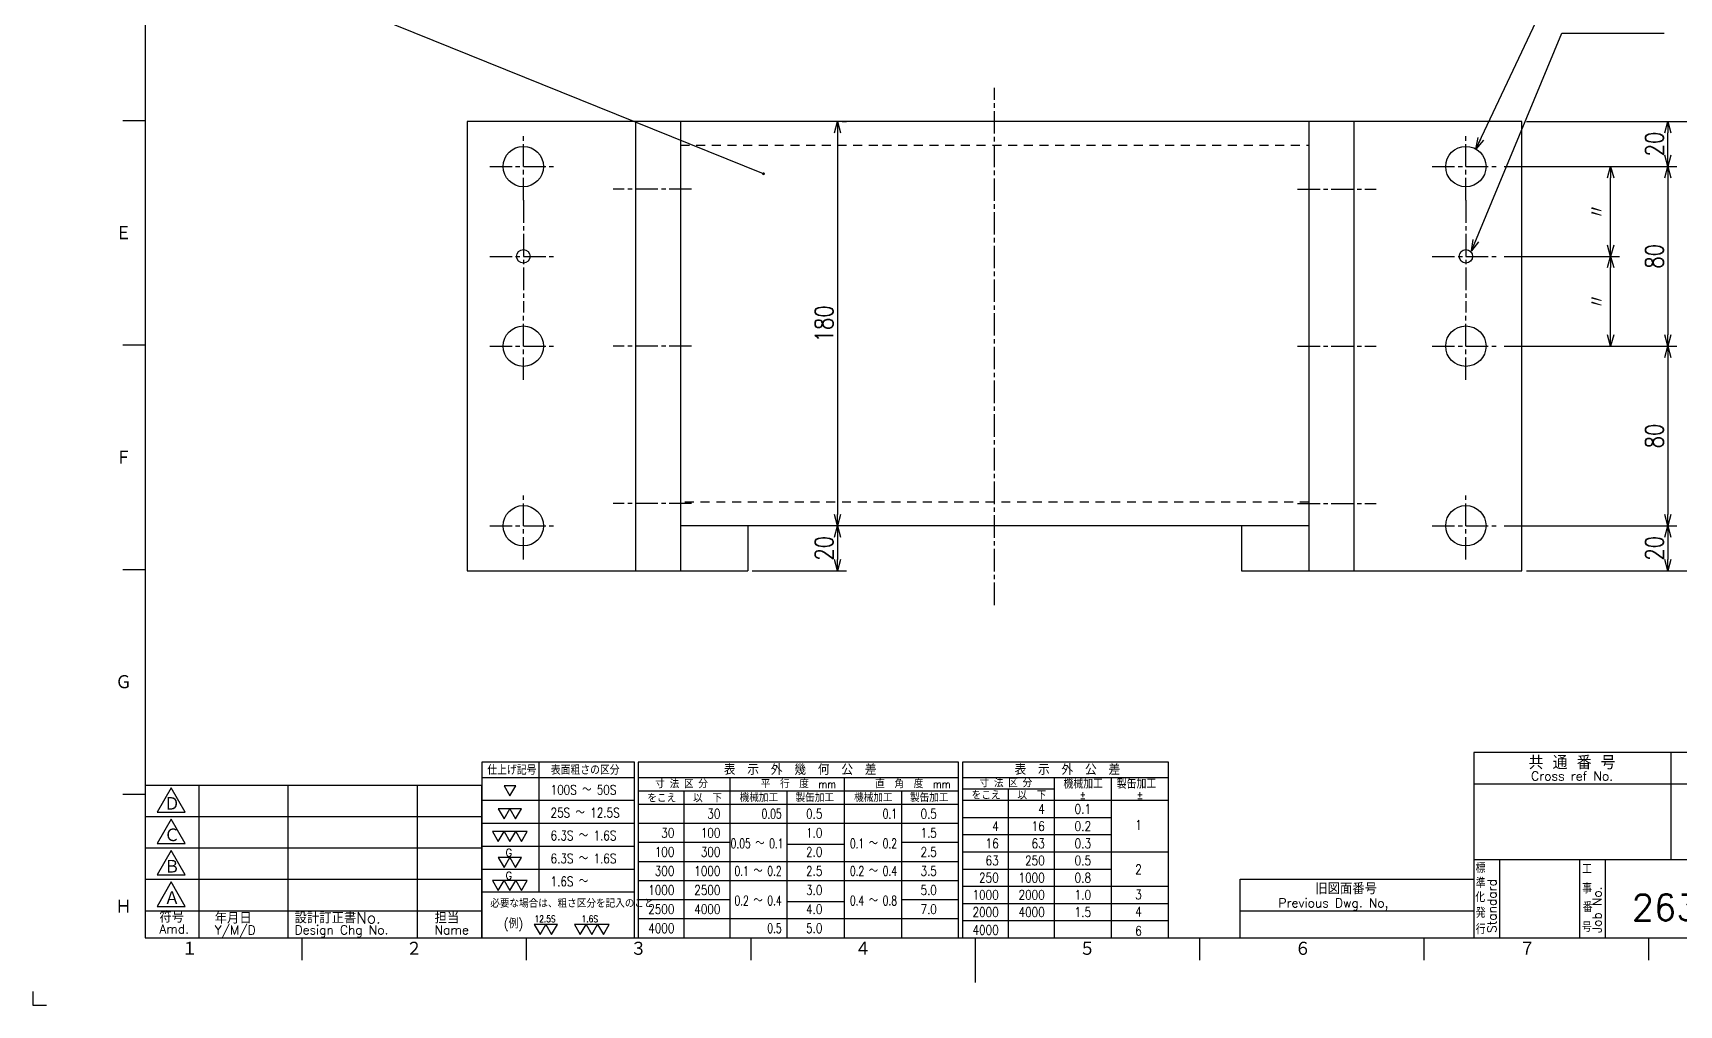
# Model space of a CAD drawing. Extents: x 0 to 1188, y 0 to 1680.
# Drawn here: x 0 to 734, y 0 to 433 of the extents above; entities that cross this region are included whole.
import ezdxf
from ezdxf.enums import TextEntityAlignment as Align

# ---------------------------------------------------------------- set-up
doc = ezdxf.new("R2010")
doc.units = 0
doc.header["$LTSCALE"] = 2
doc.linetypes.add('GEN7A', pattern=[7.5, 5, -0.75, 1, -0.75])
doc.linetypes.add('HIDDEN2', pattern=[3.5, 2, -1.5])
doc.layers.get('0').update_dxf_attribs({"linetype": 'CONTINUOUS'})
doc.layers.get('DEFPOINTS').update_dxf_attribs({"linetype": 'CONTINUOUS'})
for name, color, linetype in [('2', 5, 'CONTINUOUS'), ('4', 3, 'CONTINUOUS'), ('5', 3, 'CONTINUOUS'), ('6', 52, 'CONTINUOUS'), ('7A', 4, 'GEN7A'), ('9', 3, 'HIDDEN2'), ('RAHM2', 1, 'CONTINUOUS')]:
    doc.layers.add(name, color=color, linetype=linetype)
doc.styles.add('DIMENSION', font='monotxt.shx', dxfattribs={"bigfont": 'bigfont.shx'})
doc.styles.get("Standard").update_dxf_attribs({"font": 'romans.shx', "width": 0.8, "bigfont": 'extfont.shx'})
doc.dimstyles.new('GEN-ISO', dxfattribs={"dimscale": 2, "dimtxt": 4, "dimasz": 2.5, "dimexe": 2, "dimexo": 1, "dimgap": 1, "dimtad": 3, "dimdec": 3, "dimrnd": 0.001, "dimdsep": 46, "dimtxsty": 'Standard', "dimblk": 'OPEN30', "dimcen": 0, "dimclrt": 52, "dimadec": 0, "dimazin": 0, "dimtp": 0.1, "dimtm": 0.1, "dimtfac": 0.6, "dimtdec": 3, "dimtmove": 2, "dimatfit": 3, "dimldrblk": 'OPEN30', "dimfxl": 1, "dimarcsym": 0})

# ---------------------------------------------------------------- blocks, each defined once
blk = doc.blocks.new('1A2ﾌﾞﾋﾝ')
at = {"layer": 'RAHM2', "color": 5, "linetype": 'Continuous'}
for p, q in [((25, 405), (25, 15)), ((20, 197), (25, 197)), ((20, 147), (25, 147)), ((20, 97), (25, 97)), ((20, 47), (25, 47)), ((25, 15), (579, 15)), ((60, 10), (60, 15)), ((110, 10), (110, 15)), ((160, 10), (160, 15)), ((210, 5), (210, 15)), ((260, 10), (260, 15)), ((310, 10), (310, 15)), ((360, 10), (360, 15)), ((0, 3), (0, 0)), ((0, 0), (3, 0))]:
    blk.add_line(p, q, dxfattribs=at)
at = {"layer": 'RAHM2', "color": 7, "linetype": 'Continuous'}
for p, q in [((364.93, 56.26), (364.93, 32.42)), ((25, 49), (100, 49)), ((37, 49), (37, 15)), ((56.8, 49), (56.8, 15)), ((85.6, 49), (85.6, 15)), ((100, 15), (100, 49)), ((321.05, 49.26), (579, 49.26)), ((25, 42), (100, 42)), ((25, 35), (100, 35)), ((321.05, 32.42), (579, 32.42)), ((326.77, 32.42), (326.77, 15)), ((344.59, 32.42), (344.59, 15)), ((350.3, 32.42), (350.3, 15)), ((25, 28), (100, 28)), ((269, 28), (321.05, 28)), ((269, 15), (269, 28)), ((25, 21), (100, 21)), ((269, 21), (321.05, 21))]:
    blk.add_line(p, q, dxfattribs=at)
at = {"layer": 'RAHM2', "color": 5, "linetype": 'Continuous'}
blk.add_lwpolyline([(579, 56.26), (321.05, 56.26), (321.05, 15)], dxfattribs=at)
at = {"layer": 'RAHM2', "color": 7, "linetype": 'Continuous'}
for points in [[(30.79, 48.41), (27.65, 42.97), (33.92, 42.97)], [(30.79, 41.41), (27.65, 35.97), (33.92, 35.97)], [(30.79, 34.41), (27.65, 28.97), (33.92, 28.97)], [(30.79, 27.41), (27.65, 21.97), (33.92, 21.97)]]:
    blk.add_lwpolyline(points, close=True, dxfattribs=at)
at = {"layer": 'RAHM2', "color": 5, "linetype": 'Continuous'}
for s, p in [('Ｅ', (18.36, 170.24)), ('Ｆ', (18.36, 120.24)), ('Ｇ', (18.36, 70.24)), ('Ｈ', (18.36, 20.24)), ('１', (33.1, 10.87)), ('２', (83.1, 10.87)), ('３', (133.1, 10.87)), ('４', (183.1, 10.87)), ('５', (233.1, 10.87)), ('６', (281.11, 10.87)), ('７', (331.11, 10.87))]:
    blk.add_text(s, height=3.31, dxfattribs=at).set_placement(p)
at = {"layer": 'RAHM2', "color": 7, "linetype": 'Continuous'}
for s, height, p in [('共 通 番 号', 3, (342.93, 54.14)), ('Cross ref No.', 2, (342.93, 51.01))]:
    blk.add_text(s, height=height, dxfattribs=at).set_placement(p, align=Align.MIDDLE)
for s, height, p in [('Ｄ', 3.2, (29.23, 43.2)), ('Ｃ', 3.2, (29.23, 36.2)), ('Ｂ', 3.2, (29.23, 29.2)), ('標', 2, (321.44, 29.43)), ('工', 2, (345.15, 29.24)), ('旧図面番号', 2.5, (285.71, 24.69)), ('準', 2, (321.47, 26.11)), ('事', 2, (345.17, 24.92)), ('Ａ', 3.2, (29.23, 22.2)), ('Previous Dwg. No,', 2, (277.5, 21.75)), ('化', 2, (321.37, 22.95)), ('番', 2, (345.31, 20.76)), ('符号', 2.5, (28.17, 18.37)), ('年月日', 2.5, (40.49, 18.14)), ('設計訂正書No.', 2.5, (58.29, 18.18)), ('担当', 2.5, (89.5, 18.18)), ('発', 2, (321.46, 19.47)), ('号', 2, (345.11, 16.28)), ('Amd.', 2, (28.17, 15.93)), ('Y/M/D', 2, (40.49, 15.7)), ('Design Chg No.', 2, (58.29, 15.75)), ('Name', 2, (89.5, 15.75)), ('行', 2, (321.46, 15.82))]:
    blk.add_text(s, height=height, dxfattribs=at).set_placement(p)
for s, p in [('Standard', (326.07, 16.05)), ('Job No.', (349.5, 16.05))]:
    blk.add_text(s, height=2, rotation=90, dxfattribs=at).set_placement(p)
at = {"layer": 'RAHM2', "color": 5, "linetype": 'Continuous', "width": 0.7}
for tag, p in [('HEADER3', (35, 392.01)), ('HEADER4', (54.75, 392)), ('HEADER15', (74.49, 392)), ('HEADER16', (94.43, 392))]:
    blk.add_attdef(tag, text='', height=6, dxfattribs=at).set_placement(p, align=Align.MIDDLE)
at = {"layer": 'RAHM2', "color": 7, "linetype": 'Continuous'}
blk.add_attdef('HEADER5', text='', height=2.5, dxfattribs=at).set_placement((63.69, 385.1), align=Align.BOTTOM_RIGHT)
for tag, height, width, p in [('HEADER25', 3.2, 0.63, (46.91, 45.38)), ('HEADER23', 3.33, 0.8, (71.4, 45.2)), ('HEADER24', 3.5, 0.8, (92.57, 45.22)), ('HEADER1', 5, 0.9, (528.12, 45.15)), ('HEADER7', 5, 0.8, (343.38, 40.8)), ('GEN-TITLE-SCA', 4, 0.85, (430.79, 40.85)), ('HEADER22', 3.2, 0.63, (46.91, 38.38)), ('HEADER20', 3.33, 0.8, (71.4, 38.2)), ('HEADER21', 3.5, 0.8, (92.57, 38.22)), ('HEADER2', 6, 0.9, (527.89, 36.68)), ('HEADER19', 3.2, 0.63, (46.91, 31.38)), ('HEADER17', 3.33, 0.8, (71.4, 31.2)), ('HEADER18', 3.5, 0.8, (92.57, 31.22)), ('HEADER11', 3.2, 0.63, (46.91, 24.38)), ('HEADER9', 3.33, 0.8, (71.4, 24.2)), ('HEADER10', 3.5, 0.8, (92.57, 24.22)), ('HEADER14', 3.31, 0.8, (295.54, 17.82))]:
    blk.add_attdef(tag, text='', height=height, dxfattribs=dict(at, width=width)).set_placement(p, align=Align.MIDDLE)
at = {"layer": 'RAHM2', "color": 7, "linetype": 'Continuous', "width": 0.8}
blk.add_attdef('GEN-TITLE-DAT', text='', height=3.5, dxfattribs=at).set_placement((444.35, 39.1), align=Align.BOTTOM_LEFT)
at = {"layer": 'RAHM2', "color": 5, "linetype": 'Continuous', "style": 'DIMENSION', "width": 1.2}
for tag, p in [('HEADER13', (382.56, 16.75)), ('HEADER12', (416.26, 16.72)), ('GEN-TITLE-DWG', (485.79, 16.74))]:
    blk.add_attdef(tag, text='', height=7.02, dxfattribs=at).set_placement(p, align=Align.BOTTOM_LEFT)
at = {"layer": 'RAHM2', "color": 5, "linetype": 'Continuous', "style": 'DIMENSION'}
blk.add_attdef('HEADER8', text='', height=7.02, dxfattribs=at).set_placement((577.6, 16.71), align=Align.BOTTOM_RIGHT)
at = {"layer": 'RAHM2', "color": 5, "linetype": 'Continuous'}
blk.add_attdef('HEADER6', text='', height=5.8, dxfattribs=at).set_placement((376.09, 17.1), align=Align.BOTTOM_RIGHT)
blk = doc.blocks.new('_Open30')
at = {"color": 0, "linetype": 'ByBlock', "lineweight": -2}
for p, q in [((-1, 0.27), (0, 0)), ((0, 0), (-1, -0.27)), ((0, 0), (-1, 0))]:
    blk.add_line(p, q, dxfattribs=at)
blk = doc.blocks.new('*D11')
at = {"layer": '5', "color": 0, "lineweight": -2, "transparency": 16777216}
for p, q in [((356.53, 213.47), (354.53, 213.47)), ((358.53, 208.47), (358.53, 198.47)), ((320.53, 193.47), (362.53, 193.47))]:
    blk.add_line(p, q, dxfattribs=at)
at = {"layer": 'DEFPOINTS', "color": 0, "transparency": 16777216}
for p in [(358.53, 213.47), (318.53, 193.47), (358.53, 193.47)]:
    blk.add_point(p, dxfattribs=at)
at = {"layer": '5', "color": 0, "lineweight": -2, "transparency": 16777216, "xscale": 5, "yscale": 5, "zscale": 5}
for p, rotation in [((358.53, 213.47), 90), ((358.53, 193.47), 270)]:
    blk.add_blockref('_Open30', p, dxfattribs=dict(at, rotation=rotation))
at = {"layer": '5', "color": 52, "transparency": 16777216, "insert": (352.53, 203.47), "char_height": 8, "attachment_point": 5, "rotation": 90}
blk.add_mtext('20', dxfattribs=at)
blk = doc.blocks.new('*D12')
at = {"layer": '5', "color": 0, "lineweight": -2, "transparency": 16777216}
for p, q in [((360.53, 393.47), (362.53, 393.47)), ((358.53, 388.47), (358.53, 218.47)), ((356.53, 213.47), (354.53, 213.47))]:
    blk.add_line(p, q, dxfattribs=at)
at = {"layer": 'DEFPOINTS', "color": 0, "transparency": 16777216}
for p in [(358.53, 393.47), (358.53, 213.47), (358.53, 213.47)]:
    blk.add_point(p, dxfattribs=at)
at = {"layer": '5', "color": 0, "lineweight": -2, "transparency": 16777216, "xscale": 5, "yscale": 5, "zscale": 5}
for p, rotation in [((358.53, 393.47), 90), ((358.53, 213.47), 270)]:
    blk.add_blockref('_Open30', p, dxfattribs=dict(at, rotation=rotation))
at = {"layer": '5', "color": 52, "transparency": 16777216, "insert": (352.53, 303.47), "char_height": 8, "attachment_point": 5, "rotation": 90}
blk.add_mtext('180', dxfattribs=at)
blk = doc.blocks.new('*D23')
at = {"layer": '5', "color": 0, "lineweight": -2, "transparency": 16777216}
for p, q in [((665.53, 393.47), (757.53, 393.47)), ((753.53, 198.47), (753.53, 388.47)), ((665.53, 193.47), (757.53, 193.47))]:
    blk.add_line(p, q, dxfattribs=at)
at = {"layer": 'DEFPOINTS', "color": 0, "transparency": 16777216}
for p in [(663.53, 393.47), (753.53, 393.47), (663.53, 193.47)]:
    blk.add_point(p, dxfattribs=at)
at = {"layer": '5', "color": 0, "lineweight": -2, "transparency": 16777216, "xscale": 5, "yscale": 5, "zscale": 5}
for p, rotation in [((753.53, 393.47), 90), ((753.53, 193.47), 270)]:
    blk.add_blockref('_Open30', p, dxfattribs=dict(at, rotation=rotation))
at = {"layer": '5', "color": 52, "transparency": 16777216, "insert": (747.53, 293.47), "char_height": 8, "attachment_point": 5, "rotation": 90}
blk.add_mtext('200', dxfattribs=at)
blk = doc.blocks.new('*D24')
at = {"layer": '5', "color": 0, "lineweight": -2, "transparency": 16777216}
for p, q in [((655.53, 213.47), (732.53, 213.47)), ((728.53, 208.47), (728.53, 198.47)), ((665.53, 193.47), (732.53, 193.47))]:
    blk.add_line(p, q, dxfattribs=at)
at = {"layer": 'DEFPOINTS', "color": 0, "transparency": 16777216}
for p in [(653.53, 213.47), (663.53, 193.47), (728.53, 193.47)]:
    blk.add_point(p, dxfattribs=at)
at = {"layer": '5', "color": 0, "lineweight": -2, "transparency": 16777216, "xscale": 5, "yscale": 5, "zscale": 5}
for p, rotation in [((728.53, 213.47), 90), ((728.53, 193.47), 270)]:
    blk.add_blockref('_Open30', p, dxfattribs=dict(at, rotation=rotation))
at = {"layer": '5', "color": 52, "transparency": 16777216, "insert": (722.53, 203.47), "char_height": 8, "attachment_point": 5, "rotation": 90}
blk.add_mtext('20', dxfattribs=at)
blk = doc.blocks.new('*D25')
at = {"layer": '5', "color": 0, "lineweight": -2, "transparency": 16777216}
for p, q in [((657.53, 373.47), (707.04, 373.47)), ((703.04, 338.47), (703.04, 368.47)), ((655.53, 333.47), (707.04, 333.47))]:
    blk.add_line(p, q, dxfattribs=at)
at = {"layer": 'DEFPOINTS', "color": 0, "transparency": 16777216}
for p in [(655.53, 373.47), (703.04, 373.47), (653.53, 333.47)]:
    blk.add_point(p, dxfattribs=at)
at = {"layer": '5', "color": 0, "lineweight": -2, "transparency": 16777216, "xscale": 5, "yscale": 5, "zscale": 5}
for p, rotation in [((703.04, 373.47), 90), ((703.04, 333.47), 270)]:
    blk.add_blockref('_Open30', p, dxfattribs=dict(at, rotation=rotation))
at = {"layer": '5', "color": 52, "transparency": 16777216, "insert": (697.04, 353.47), "char_height": 8, "attachment_point": 5, "rotation": 90}
blk.add_mtext('〃', dxfattribs=at)
blk = doc.blocks.new('*D26')
at = {"layer": '5', "color": 0, "lineweight": -2, "transparency": 16777216}
for p, q in [((655.53, 373.47), (732.53, 373.47)), ((728.53, 368.47), (728.53, 298.47)), ((655.53, 293.47), (732.53, 293.47))]:
    blk.add_line(p, q, dxfattribs=at)
at = {"layer": 'DEFPOINTS', "color": 0, "transparency": 16777216}
for p in [(653.53, 373.47), (653.53, 293.47), (728.53, 293.47)]:
    blk.add_point(p, dxfattribs=at)
at = {"layer": '5', "color": 0, "lineweight": -2, "transparency": 16777216, "xscale": 5, "yscale": 5, "zscale": 5}
for p, rotation in [((728.53, 373.47), 90), ((728.53, 293.47), 270)]:
    blk.add_blockref('_Open30', p, dxfattribs=dict(at, rotation=rotation))
at = {"layer": '5', "color": 52, "transparency": 16777216, "insert": (722.53, 333.47), "char_height": 8, "attachment_point": 5, "rotation": 90}
blk.add_mtext('80', dxfattribs=at)
blk = doc.blocks.new('*D27')
at = {"layer": '5', "color": 0, "lineweight": -2, "transparency": 16777216}
for p, q in [((655.53, 293.47), (732.53, 293.47)), ((728.53, 288.47), (728.53, 218.47)), ((655.53, 213.47), (732.53, 213.47))]:
    blk.add_line(p, q, dxfattribs=at)
at = {"layer": 'DEFPOINTS', "color": 0, "transparency": 16777216}
for p in [(653.53, 293.47), (653.53, 213.47), (728.53, 213.47)]:
    blk.add_point(p, dxfattribs=at)
at = {"layer": '5', "color": 0, "lineweight": -2, "transparency": 16777216, "xscale": 5, "yscale": 5, "zscale": 5}
for p, rotation in [((728.53, 293.47), 90), ((728.53, 213.47), 270)]:
    blk.add_blockref('_Open30', p, dxfattribs=dict(at, rotation=rotation))
at = {"layer": '5', "color": 52, "transparency": 16777216, "insert": (722.53, 253.47), "char_height": 8, "attachment_point": 5, "rotation": 90}
blk.add_mtext('80', dxfattribs=at)
blk = doc.blocks.new('*D28')
at = {"layer": '5', "color": 0, "lineweight": -2, "transparency": 16777216}
for p, q in [((655.53, 333.47), (707.04, 333.47)), ((703.04, 298.47), (703.04, 328.47)), ((657.53, 293.47), (707.04, 293.47))]:
    blk.add_line(p, q, dxfattribs=at)
at = {"layer": 'DEFPOINTS', "color": 0, "transparency": 16777216}
for p in [(653.53, 333.47), (703.04, 333.47), (655.53, 293.47)]:
    blk.add_point(p, dxfattribs=at)
at = {"layer": '5', "color": 0, "lineweight": -2, "transparency": 16777216, "xscale": 5, "yscale": 5, "zscale": 5}
for p, rotation in [((703.04, 333.47), 90), ((703.04, 293.47), 270)]:
    blk.add_blockref('_Open30', p, dxfattribs=dict(at, rotation=rotation))
at = {"layer": '5', "color": 52, "transparency": 16777216, "insert": (697.04, 313.47), "char_height": 8, "attachment_point": 5, "rotation": 90}
blk.add_mtext('〃', dxfattribs=at)
blk = doc.blocks.new('*D29')
at = {"layer": '5', "color": 0, "lineweight": -2, "transparency": 16777216}
for p, q in [((665.53, 393.47), (732.53, 393.47)), ((728.53, 378.47), (728.53, 388.47)), ((655.53, 373.47), (732.53, 373.47))]:
    blk.add_line(p, q, dxfattribs=at)
at = {"layer": 'DEFPOINTS', "color": 0, "transparency": 16777216}
for p in [(663.53, 393.47), (728.53, 393.47), (653.53, 373.47)]:
    blk.add_point(p, dxfattribs=at)
at = {"layer": '5', "color": 0, "lineweight": -2, "transparency": 16777216, "xscale": 5, "yscale": 5, "zscale": 5}
for p, rotation in [((728.53, 393.47), 90), ((728.53, 373.47), 270)]:
    blk.add_blockref('_Open30', p, dxfattribs=dict(at, rotation=rotation))
at = {"layer": '5', "color": 52, "transparency": 16777216, "insert": (722.53, 383.47), "char_height": 8, "attachment_point": 5, "rotation": 90}
blk.add_mtext('20', dxfattribs=at)
blk = doc.blocks.new('A$C304C66DE')
for p, q in [((12.75, 39.1), (12.75, 10.2)), ((0, 35.7), (34, 35.7)), ((34.85, 35.7), (106.25, 35.7)), ((55.25, 35.7), (55.25, 0)), ((80.75, 35.7), (80.75, 0)), ((107.1, 35.7), (153, 35.7)), ((107.1, 33.15), (127.5, 33.15)), ((117.3, 33.15), (117.3, 0)), ((127.5, 35.7), (127.5, 0)), ((140.25, 35.7), (140.25, 0)), ((34.85, 32.72), (106.25, 32.72)), ((34.85, 29.75), (106.25, 29.75)), ((45.05, 32.72), (45.05, 0)), ((68, 32.72), (68, 0)), ((93.5, 32.72), (93.5, 0)), ((107.1, 30.6), (153, 30.6)), ((0, 10.2), (34, 10.2))]:
    blk.add_line(p, q)
for points in [[(6.27, 31.6), (7.56, 33.83), (4.98, 33.83), (6.27, 31.6)], [(4.98, 26.5), (6.26, 28.73), (3.69, 28.73), (4.98, 26.5)], [(7.55, 26.5), (8.84, 28.73), (6.26, 28.73), (7.55, 26.5)], [(3.69, 21.4), (4.98, 23.63), (2.4, 23.63), (3.69, 21.4)], [(6.27, 21.4), (7.56, 23.63), (4.98, 23.63), (6.27, 21.4)], [(8.85, 21.4), (10.13, 23.63), (7.56, 23.63), (8.85, 21.4)], [(4.98, 15.61), (6.26, 17.84), (3.69, 17.84), (4.98, 15.61)], [(7.55, 15.61), (8.84, 17.84), (6.26, 17.84), (7.55, 15.61)], [(3.69, 10.51), (4.98, 12.74), (2.4, 12.74), (3.69, 10.51)], [(6.27, 10.51), (7.56, 12.74), (4.98, 12.74), (6.27, 10.51)], [(8.85, 10.51), (10.13, 12.74), (7.56, 12.74), (8.85, 10.51)], [(12.99, 0.74), (14.28, 2.97), (11.7, 2.97), (12.99, 0.74)], [(15.56, 0.74), (16.85, 2.97), (14.28, 2.97), (15.56, 0.74)], [(21.95, 0.74), (23.23, 2.97), (20.66, 2.97), (21.95, 0.74)], [(24.52, 0.74), (25.81, 2.97), (23.23, 2.97), (24.52, 0.74)], [(27.1, 0.74), (28.39, 2.97), (25.81, 2.97), (27.1, 0.74)]]:
    blk.add_lwpolyline(points, close=True)
at = {"layer": '2'}
for points in [[(0, 0), (34, 0), (34, 39.1), (0, 39.1)], [(34.85, 0), (106.25, 0), (106.25, 39.1), (34.85, 39.1)], [(107.1, 0), (153, 0), (153, 39.1), (107.1, 39.1)]]:
    blk.add_lwpolyline(points, close=True, dxfattribs=at)
at = {"layer": '4'}
for p, q in [((0, 30.6), (34, 30.6)), ((107.1, 26.77), (140.25, 26.77)), ((0, 25.5), (34, 25.5)), ((34.85, 25.5), (106.25, 25.5)), ((107.1, 22.95), (140.25, 22.95)), ((0, 20.4), (34, 20.4)), ((34.85, 21.25), (55.25, 21.25)), ((68, 20.82), (80.75, 20.82)), ((93.5, 21.25), (106.25, 21.25)), ((107.1, 19.12), (153, 19.12)), ((0, 15.3), (34, 15.3)), ((34.85, 17), (106.25, 17)), ((107.1, 15.3), (140.25, 15.3)), ((34.85, 12.75), (106.25, 12.75)), ((107.1, 11.47), (153, 11.47)), ((34.85, 8.5), (55.25, 8.5)), ((68, 8.07), (80.75, 8.07)), ((93.5, 8.5), (106.25, 8.5)), ((107.1, 7.65), (153, 7.65)), ((34.85, 4.25), (106.25, 4.25)), ((107.1, 3.82), (153, 3.82))]:
    blk.add_line(p, q, dxfattribs=at)
at = {"width": 0.9}
for s, height, p in [('仕上げ記号', 1.87, (6.71, 36.32)), ('表面粗さの区分', 1.87, (23.05, 36.32)), ('寸 法 区 分', 1.7, (44.53, 33.33)), ('平\u3000行\u3000度\u3000mm', 1.7, (70.56, 33.33)), ('直\u3000角\u3000度\u3000mm', 1.7, (96.06, 33.33)), ('寸 法 区 分', 1.7, (116.78, 33.54)), ('機械加工', 1.955, (134, 33.22)), ('製缶加工', 1.955, (145.88, 33.22)), ('をこえ', 1.7, (40.11, 30.18)), ('以\u3000下', 1.7, (50.31, 30.18)), ('機械加工', 1.7, (61.75, 30.27)), ('製缶加工', 1.7, (74.2, 30.27)), ('機械加工', 1.7, (87.25, 30.27)), ('製缶加工', 1.7, (99.7, 30.27)), ('をこえ', 1.7, (112.36, 30.81)), ('以\u3000下', 1.7, (122.56, 30.81)), ('%%P', 1.7, (133.9, 30.94)), ('%%P', 1.7, (146.65, 30.94))]:
    blk.add_text(s, height=height, dxfattribs=at).set_placement(p, align=Align.CENTER)
for s, p in [('表\u3000示\u3000外\u3000幾\u3000何\u3000公\u3000差', (70.95, 36.26)), ('表\u3000示\u3000外\u3000公\u3000差', (130.48, 36.26))]:
    blk.add_text(s, height=2.38).set_placement(p, align=Align.CENTER)
for s, height, width, p in [('100S ～ 50S', 2.125, 0.8, (15.34, 31.88)), ('0.1', 2.125, 0.8, (132.1, 27.6)), ('25S ～ 12.5S', 2.125, 0.8, (15.34, 26.78)), ('0.2', 2.125, 0.8, (132.1, 23.78)), ('1', 2.12, 0.8, (145.61, 24.06)), ('6.3S ～ 1.6S', 2.125, 0.8, (15.34, 21.68)), ('0.3', 2.125, 0.8, (132.1, 19.95)), ('6.3S ～ 1.6S', 2.125, 0.8, (15.34, 16.58)), ('0.5', 2.125, 0.8, (132.1, 16.13)), ('2', 2.12, 0.8, (145.61, 14.15)), ('1.6S ～ ', 2.125, 0.8, (15.34, 11.48)), ('0.8', 2.125, 0.8, (132.1, 12.3)), ('必要な場合は、粗さ区分を記入のこと', 1.7, 0.9, (1.89, 6.72)), ('1.0', 2.125, 0.8, (132.1, 8.48)), ('3', 2.12, 0.8, (145.61, 8.55)), ('(例)', 2, 0.9, (4.91, 2.1)), ('12.5S', 1.53, 0.8, (11.75, 3.43)), ('1.6S', 1.53, 0.8, (22.24, 3.43)), ('1.5', 2.125, 0.8, (132.1, 4.65)), ('4', 2.12, 0.8, (145.61, 4.73)), ('6', 2.12, 0.8, (145.61, 0.48))]:
    blk.add_text(s, height=height, dxfattribs=dict(width=width)).set_placement(p)
for s, height, width, p in [('4', 2.12, 0.8, (125.43, 27.6)), ('30', 2.125, 0.8, (53.18, 26.54)), ('0.05', 2.125, 0.7, (66.81, 26.54)), ('0.5', 2.125, 0.8, (75.9, 26.54)), ('0.1', 2.125, 0.7, (92.52, 26.54)), ('0.5', 2.125, 0.8, (101.4, 26.54)), ('4', 2.12, 0.8, (115.17, 23.78)), ('16', 2.125, 0.8, (125.43, 23.78)), ('30', 2.125, 0.8, (42.92, 22.29)), ('100', 2.125, 0.8, (53.18, 22.29)), ('0.05 ～ 0.1', 2.125, 0.7, (67.22, 19.94)), ('1.0', 2.125, 0.8, (75.9, 22.29)), ('0.1 ～ 0.2', 2.125, 0.7, (92.52, 19.94)), ('1.5', 2.125, 0.8, (101.4, 22.29)), ('16', 2.125, 0.8, (115.17, 19.95)), ('63', 2.125, 0.8, (125.43, 19.95)), ('100', 2.125, 0.8, (42.92, 18.04)), ('300', 2.125, 0.8, (53.18, 18.04)), ('2.0', 2.125, 0.8, (75.9, 18.04)), ('2.5', 2.125, 0.8, (101.4, 18.04)), ('300', 2.125, 0.8, (42.92, 13.79)), ('1000', 2.125, 0.8, (53.18, 13.79)), ('0.1 ～ 0.2', 2.125, 0.7, (66.81, 13.79)), ('2.5', 2.125, 0.8, (75.9, 13.79)), ('0.2 ～ 0.4', 2.125, 0.7, (92.52, 13.79)), ('3.5', 2.125, 0.8, (101.4, 13.79)), ('63', 2.125, 0.8, (115.17, 16.13)), ('250', 2.125, 0.8, (125.43, 16.13)), ('1000', 2.125, 0.8, (42.92, 9.54)), ('2500', 2.125, 0.8, (53.18, 9.54)), ('3.0', 2.125, 0.8, (75.9, 9.54)), ('5.0', 2.125, 0.8, (101.4, 9.54)), ('250', 2.125, 0.8, (115.17, 12.3)), ('1000', 2.125, 0.8, (125.43, 12.3)), ('2500', 2.125, 0.8, (42.92, 5.29)), ('4000', 2.125, 0.8, (53.18, 5.29)), ('0.2 ～ 0.4', 2.125, 0.7, (66.81, 7.2)), ('4.0', 2.125, 0.8, (75.9, 5.29)), ('0.4 ～ 0.8', 2.125, 0.7, (92.52, 7.2)), ('7.0', 2.125, 0.8, (101.4, 5.29)), ('1000', 2.125, 0.8, (115.17, 8.48)), ('2000', 2.125, 0.8, (125.43, 8.48)), ('2000', 2.125, 0.8, (115.17, 4.65)), ('4000', 2.125, 0.8, (125.43, 4.65)), ('4000', 2.125, 0.8, (42.92, 1.04)), ('0.5', 2.125, 0.7, (66.81, 1.04)), ('5.0', 2.125, 0.8, (75.9, 1.04)), ('4000', 2.125, 0.8, (115.17, 0.65))]:
    blk.add_text(s, height=height, dxfattribs=dict(width=width)).set_placement(p, align=Align.RIGHT)
for p in [(6.8, 18.08), (6.8, 12.98)]:
    blk.add_text('G', height=1.7).set_placement(p, align=Align.RIGHT)

msp = doc.modelspace()

# ---------------------------------------------------------------- linework, layer by layer
at = {"layer": '2'}
for p, q in [((193.5327, 393.4653), (193.5327, 193.4653)), ((378.5327, 393.4653), (193.5327, 393.4653)), ((268.5327, 393.4653), (268.5327, 193.4653)), ((288.5327, 393.4653), (288.5327, 193.4653)), ((663.5327, 393.4653), (378.5327, 393.4653)), ((568.5327, 393.4653), (568.5327, 193.4653)), ((588.5327, 393.4653), (588.5327, 193.4653)), ((663.5327, 193.4653), (663.5327, 393.4653)), ((378.5327, 213.4653), (288.5327, 213.4653)), ((318.5327, 213.4653), (318.5327, 193.4653)), ((568.5327, 213.4653), (378.5327, 213.4653)), ((538.5327, 213.4653), (538.5327, 193.4653)), ((193.5327, 193.4653), (318.5327, 193.4653)), ((538.5327, 193.4653), (663.5327, 193.4653))]:
    msp.add_line(p, q, dxfattribs=at)
for centre, radius in [((218.5327, 373.4653), 9), ((638.5327, 373.4653), 9), ((218.5327, 333.4653), 3), ((638.5327, 333.4653), 3), ((218.5327, 293.4653), 9), ((638.5327, 293.4653), 9), ((218.5327, 213.4653), 9), ((638.5327, 213.4653), 9)]:
    msp.add_circle(centre, radius, dxfattribs=at)
at = {"layer": '7A'}
for p, q in [((428.5327, 178.1558), (428.5327, 408.4653)), ((218.5327, 358.4653), (218.5327, 388.4653)), ((638.5327, 358.4653), (638.5327, 388.4653)), ((203.5327, 373.4653), (233.5327, 373.4653)), ((623.5327, 373.4653), (653.5327, 373.4653)), ((293.5327, 363.4653), (258.5327, 363.4653)), ((563.5327, 363.4653), (598.5327, 363.4653)), ((218.5327, 358.4653), (218.5327, 308.4653)), ((638.5327, 358.4653), (638.5327, 308.4653)), ((203.5327, 333.4653), (233.5327, 333.4653)), ((623.5327, 333.4653), (653.5327, 333.4653)), ((218.5327, 278.4653), (218.5327, 308.4653)), ((638.5327, 278.4653), (638.5327, 308.4653)), ((203.5327, 293.4653), (233.5327, 293.4653)), ((293.5327, 293.4653), (258.5327, 293.4653)), ((563.5327, 293.4653), (598.5327, 293.4653)), ((623.5327, 293.4653), (653.5327, 293.4653)), ((218.5327, 198.4653), (218.5327, 228.4653)), ((638.5327, 198.4653), (638.5327, 228.4653)), ((293.5327, 223.4653), (258.5327, 223.4653)), ((563.5327, 223.4653), (598.5327, 223.4653)), ((203.5327, 213.4653), (233.5327, 213.4653)), ((623.5327, 213.4653), (653.5327, 213.4653))]:
    msp.add_line(p, q, dxfattribs=at)
at = {"layer": '9'}
for p, q in [((288.5327, 382.9653), (378.5327, 382.9653)), ((378.5327, 382.9653), (568.5327, 382.9653)), ((378.5327, 223.9653), (288.5327, 223.9653)), ((568.5327, 223.9653), (378.5327, 223.9653))]:
    msp.add_line(p, q, dxfattribs=at)

# ---------------------------------------------------------------- block references
at = {"layer": '2'}
ref = msp.add_blockref('1A2ﾌﾞﾋﾝ', (0, 0), dxfattribs=dict(at, xscale=2, yscale=2, zscale=2))
ref.add_attrib('HEADER6', '2638', dxfattribs={"layer": 'RAHM2', "color": 5, "linetype": 'Continuous', "height": 11.6}).set_placement((752.1766, 34.1996), align=Align.BOTTOM_RIGHT)
at = {"layer": '6', "xscale": 2, "yscale": 2, "zscale": 2}
msp.add_blockref('A$C304C66DE', (200, 30), dxfattribs=at)

# ---------------------------------------------------------------- dimensions: what is measured, and where the dimension line sits
at = {"layer": '5'}
for base, p1, p2, picture, middle in [((358.5327, 213.4653), (358.5327, 393.4653), (358.5327, 213.4653), '*D12', (352.5327, 303.4653)), ((728.5327, 393.4653), (653.5327, 373.4653), (663.5327, 393.4653), '*D29', (722.5327, 383.4653)), ((753.5327, 393.4653), (663.5327, 193.4653), (663.5327, 393.4653), '*D23', (747.5327, 293.4653)), ((728.5327, 293.4653), (653.5327, 373.4653), (653.5327, 293.4653), '*D26', (722.5327, 333.4653)), ((728.5327, 213.4653), (653.5327, 293.4653), (653.5327, 213.4653), '*D27', (722.5327, 253.4653)), ((358.5327, 193.4653), (358.5327, 213.4653), (318.5327, 193.4653), '*D11', (352.5327, 203.4653)), ((728.5327, 193.4653), (653.5327, 213.4653), (663.5327, 193.4653), '*D24', (722.5327, 203.4653))]:
    dim = msp.add_linear_dim(base=base, p1=p1, p2=p2, angle=90, dimstyle='GEN-ISO', dxfattribs=at)
    dim.commit()
    dim.dimension.update_dxf_attribs({"geometry": picture, "text_midpoint": middle})
for base, p1, p2, picture, middle in [((703.0447, 373.4653), (653.5327, 333.4653), (655.5327, 373.4653), '*D25', (697.0447, 353.4653)), ((703.0447, 333.4653), (655.5327, 293.4653), (653.5327, 333.4653), '*D28', (697.0447, 313.4653))]:
    dim = msp.add_linear_dim(base=base, p1=p1, p2=p2, angle=90, text='〃', dimstyle='GEN-ISO', dxfattribs=at)
    dim.commit()
    dim.dimension.update_dxf_attribs({"geometry": picture, "text_midpoint": middle})

# ---------------------------------------------------------------- leaders
at = {"layer": '5', "annotation_type": 0, "has_hookline": 1, "hookline_direction": 0}
for points, text_width in [([(643.0327, 381.2595), (679.9023, 459.5364), (684.9023, 459.5364)], 35.4133), ([(641.0508, 335.8667), (681.2896, 432.896), (686.2896, 432.896)], 38.6133)]:
    msp.add_leader(points, dimstyle='GEN-ISO', dxfattribs=dict(at, text_width=text_width))
at = {"layer": '5', "linetype": 'Continuous'}
msp.add_leader([(325.5501, 370.2437), (145.2165, 442.9272)], dimstyle='GEN-ISO', override={"dimldrblk": 'DOTSMALL'}, dxfattribs=at)

doc.saveas('drawing.dxf')
